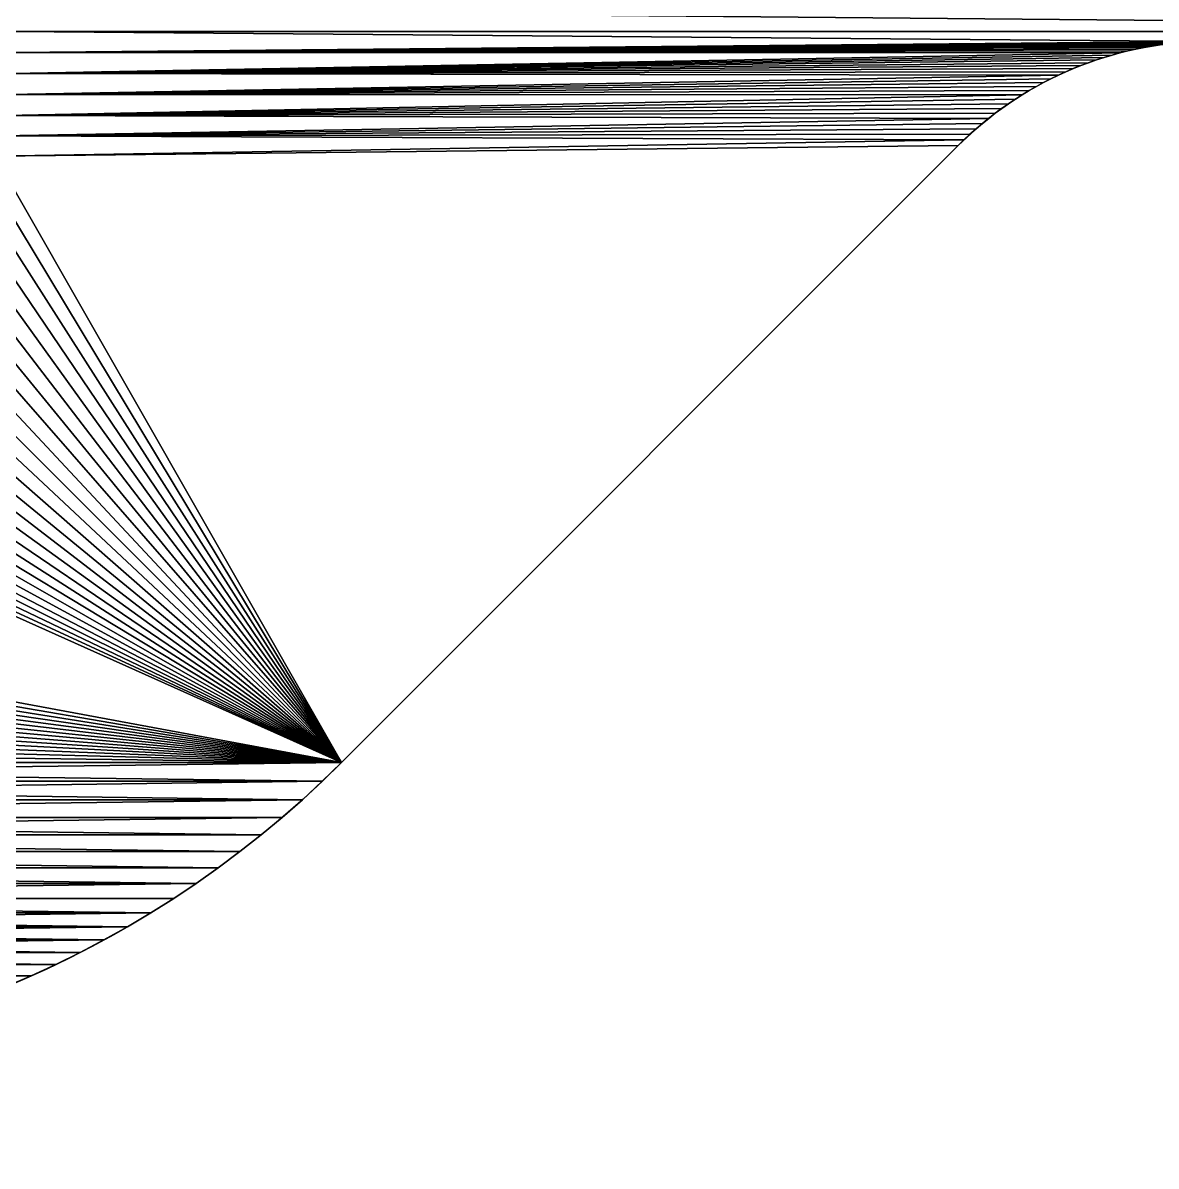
# Model space of a CAD drawing. Header units: millimetres. Extents: x 2854 to 3045, y 1707 to 1839.
# Drawn here: x 2976.065 to 2979.574, y 1759.208 to 1762.747 of the extents above; entities that cross this region are included whole.
import ezdxf

# ---------------------------------------------------------------- set-up
doc = ezdxf.new("R2010")
doc.units = ezdxf.units.MM

# ---------------------------------------------------------------- blocks, each defined once
blk = doc.blocks.new('Espaciador')
for p, q in [((3.0266, 5.4037), (3.0266, 5.4037, 10)), ((3.031, 5.3787), (3.031, 5.3787, 10)), ((3.036, 5.3538), (3.036, 5.3538, 10)), ((3.0415, 5.329), (3.0415, 5.329, 10)), ((3.0476, 5.3043), (3.0476, 5.3043, 10)), ((3.0543, 5.2798), (3.0543, 5.2798, 10)), ((3.0615, 5.2554), (3.0615, 5.2554, 10)), ((3.0693, 5.2312), (3.0693, 5.2312, 10)), ((3.0777, 5.2072), (3.0777, 5.2072, 10)), ((3.0866, 5.1834), (3.0866, 5.1834, 10)), ((3.096, 5.1599), (3.096, 5.1599, 10)), ((3.106, 5.1365), (3.106, 5.1365, 10)), ((3.1165, 5.1134), (3.1165, 5.1134, 10)), ((3.1276, 5.0905), (3.1276, 5.0905, 10)), ((3.1392, 5.0679), (3.1392, 5.0679, 10)), ((3.1513, 5.0455), (3.1513, 5.0455, 10)), ((3.1639, 5.0235), (3.1639, 5.0235, 10)), ((3.177, 5.0017), (3.177, 5.0017, 10)), ((3.1907, 4.9803), (3.1907, 4.9803, 10)), ((3.2048, 4.9592), (3.2048, 4.9592, 10)), ((3.2194, 4.9384), (3.2194, 4.9384, 10)), ((3.2345, 4.9179), (3.2345, 4.9179, 10)), ((3.25, 4.8978), (3.25, 4.8978, 10)), ((3.266, 4.8781), (3.266, 4.8781, 10)), ((3.2825, 4.8587), (3.2825, 4.8587, 10)), ((3.2994, 4.8397), (3.2994, 4.8397, 10)), ((3.3167, 4.8212), (3.3167, 4.8212, 10)), ((5.3021, 2.8338), (5.3021, 2.8338, 10)), ((5.359, 2.7723), (5.359, 2.7723, 10)), ((5.4142, 2.7093), (5.4142, 2.7093, 10)), ((5.4678, 2.6449), (5.4678, 2.6449, 10)), ((5.5196, 2.5791), (5.5196, 2.5791, 10)), ((5.5698, 2.512), (5.5698, 2.512, 10)), ((5.6181, 2.4436), (5.6181, 2.4436, 10)), ((5.6647, 2.3739), (5.6647, 2.3739, 10)), ((5.7094, 2.3031), (5.7094, 2.3031, 10)), ((5.7522, 2.2311), (5.7522, 2.2311, 10)), ((5.7931, 2.158), (5.7931, 2.158, 10)), ((5.8321, 2.0838), (5.8321, 2.0838, 10)), ((5.8692, 2.0087), (5.8692, 2.0087, 10)), ((5.9043, 1.9326), (5.9043, 1.9326, 10))]:
    blk.add_line(p, q)
at = {"color": 250, "true_color": 0x1e1e1e}
for p, q in [((5.2436, 2.8938), (3.3345, 4.803)), ((5.2436, 2.8938, 10), (3.3345, 4.803, 10))]:
    blk.add_line(p, q, dxfattribs=at)
at = {"color": 40, "true_color": 0xffcc32}
for p, q in [((3.3345, 4.803), (3.3345, 4.803, 10)), ((5.2436, 2.8938), (5.2436, 2.8938, 10))]:
    blk.add_line(p, q, dxfattribs=at)
at = {"color": 250, "true_color": 0x1e1e1e}
for centre in [(4.1123, 5.5808), (4.1123, 5.5808, 10)]:
    blk.add_arc(centre, 1.1, 135, 225, dxfattribs=at)
at = {"color": 250, "true_color": 0x1e1e1e, "extrusion": (-4.04544e-32, 4.04544e-32, -1)}
for centre in [(-2.9809, 0.6311), (-2.9809, 0.6311, -10)]:
    blk.add_arc(centre, 3.2, 135, 315, dxfattribs=at)
at = {"color": 250, "true_color": 0x1e1e1e}
mesh = blk.add_polyface(dxfattribs=at)
corners = [(1.7309, 0.6311), (1.7326, 10.4651), (1.7326, 0.6965), (1.7378, 10.3999), (1.7378, 0.7617), (1.7463, 0.8266), (1.7582, 10.2707), (1.7582, 0.891), (1.7735, 10.207), (1.7735, 0.9546), (1.7921, 10.1443), (1.7921, 1.0173), (1.8139, 10.0826), (1.8139, 1.079), (1.839, 10.0221), (1.839, 1.1395), (1.8671, 1.1985), (1.8984, 9.9056), (1.8984, 1.2561), (1.9326, 1.3119), (1.9696, 9.7958), (1.9696, 1.3658), (2.0095, 9.7439), (2.0095, 1.4177), (2.052, 9.6941), (2.052, 1.4675), (2.097, 9.6467), (2.097, 1.5149), (2.1445, 9.6016), (2.1445, 1.56), (2.1943, 1.6025), (2.2462, 9.5193), (2.2462, 1.6423), (2.3001, 9.4822), (2.3001, 1.6794), (2.3559, 9.448), (2.3559, 1.7136), (2.4134, 9.4168), (2.4134, 1.7448), (2.4725, 9.3886), (2.4725, 1.773), (2.5329, 9.3636), (2.5329, 1.798), (2.5946, 9.3417), (2.5946, 1.8199), (2.6574, 9.3231), (2.6574, 1.8385), (2.721, 9.3079), (2.721, 1.8537), (2.7854, 9.2959), (2.7854, 1.8657), (2.8502, 1.8742), (2.9155, 9.2823), (2.9155, 1.8793), (2.9809, 9.2806), (2.9809, 1.8811), (3.0123, 5.5808), (3.0463, 1.8793), (3.0126, 5.5554), (3.0135, 5.53), (3.0149, 5.5046), (3.017, 5.4793), (3.0196, 5.454), (3.0228, 5.4288), (3.0266, 5.4037), (3.031, 5.3787), (3.036, 5.3538), (3.0415, 5.329), (3.0476, 5.3043), (1.6793, -2.2923), (1.7309, 10.5306)]
mesh.append_faces([[corners[k] for k in face] for face in [(0, 1, 2), (2, 3, 4), (4, 3, 5), (5, 6, 7), (7, 8, 9), (9, 10, 11), (11, 12, 13), (13, 14, 15), (15, 14, 16), (16, 17, 18), (18, 17, 19), (19, 20, 21), (21, 22, 23), (23, 24, 25), (25, 26, 27), (27, 28, 29), (29, 28, 30), (30, 31, 32), (32, 33, 34), (34, 35, 36), (36, 37, 38), (38, 39, 40), (40, 41, 42), (42, 43, 44), (44, 45, 46), (46, 47, 48), (48, 49, 50), (50, 49, 51), (51, 52, 53), (53, 54, 55)]], dxfattribs={"vtx0": -1, "vtx1": -1, "color": 250})
mesh.append_faces([[corners[k] for k in face] for face in [(0, 69, 70)]], dxfattribs={"vtx0": -1, "vtx1": -1, "vtx2": -1, "color": 250})
mesh.append_faces([[corners[k] for k in face] for face in [(56, 57, 55), (57, 56, 58), (57, 58, 59), (57, 59, 60), (57, 60, 61), (57, 61, 62), (57, 62, 63), (57, 63, 64), (57, 64, 65), (57, 65, 66), (57, 66, 67), (57, 67, 68)]], dxfattribs={"vtx0": -1, "vtx2": -1, "color": 250})
mesh = blk.add_polyface(dxfattribs=at)
corners = [(1.6793, -2.2923, 10), (1.7309, 0.6311, 10), (1.7309, 10.5306, 10), (3.0463, 1.8793, 10), (3.0123, 5.5808, 10), (2.9809, 1.8811, 10), (3.0126, 5.5554, 10), (3.0135, 5.53, 10), (3.0149, 5.5046, 10), (3.017, 5.4793, 10), (3.0196, 5.454, 10), (3.0228, 5.4288, 10), (3.0266, 5.4037, 10), (3.031, 5.3787, 10), (3.036, 5.3538, 10), (3.0415, 5.329, 10), (3.0476, 5.3043, 10), (1.7326, 10.4651, 10), (1.7326, 0.6965, 10), (1.7378, 10.3999, 10), (1.7378, 0.7617, 10), (1.7463, 0.8266, 10), (1.7582, 10.2707, 10), (1.7582, 0.891, 10), (1.7735, 10.207, 10), (1.7735, 0.9546, 10), (1.7921, 10.1443, 10), (1.7921, 1.0173, 10), (1.8139, 10.0826, 10), (1.8139, 1.079, 10), (1.839, 10.0221, 10), (1.839, 1.1395, 10), (1.8671, 1.1985, 10), (1.8984, 9.9056, 10), (1.8984, 1.2561, 10), (1.9326, 1.3119, 10), (1.9696, 9.7958, 10), (1.9696, 1.3658, 10), (2.0095, 1.4177, 10), (2.052, 9.6941, 10), (2.052, 1.4675, 10), (2.097, 9.6467, 10), (2.097, 1.5149, 10), (2.1445, 9.6016, 10), (2.1445, 1.56, 10), (2.1943, 1.6025, 10), (2.2462, 9.5193, 10), (2.2462, 1.6423, 10), (2.3001, 9.4822, 10), (2.3001, 1.6794, 10), (2.3559, 1.7136, 10), (2.4134, 9.4168, 10), (2.4134, 1.7448, 10), (2.4725, 9.3886, 10), (2.4725, 1.773, 10), (2.5329, 9.3636, 10), (2.5329, 1.798, 10), (2.5946, 9.3417, 10), (2.5946, 1.8199, 10), (2.6574, 9.3231, 10), (2.6574, 1.8385, 10), (2.721, 9.3079, 10), (2.721, 1.8537, 10), (2.7854, 9.2959, 10), (2.7854, 1.8657, 10), (2.8502, 1.8742, 10), (2.9155, 9.2823, 10), (2.9155, 1.8793, 10), (2.9809, 9.2806, 10)]
mesh.append_faces([[corners[k] for k in face] for face in [(3, 4, 5), (4, 3, 6), (6, 3, 7), (7, 3, 8), (8, 3, 9), (9, 3, 10), (10, 3, 11), (11, 3, 12), (12, 3, 13), (13, 3, 14), (14, 3, 15), (15, 3, 16)]], dxfattribs={"vtx0": -1, "vtx1": -1, "color": 250})
mesh.append_faces([[corners[k] for k in face] for face in [(0, 1, 2)]], dxfattribs={"vtx0": -1, "vtx1": -1, "vtx2": -1, "color": 250})
mesh.append_faces([[corners[k] for k in face] for face in [(17, 1, 18), (19, 18, 20), (19, 20, 21), (22, 21, 23), (24, 23, 25), (26, 25, 27), (28, 27, 29), (30, 29, 31), (30, 31, 32), (33, 32, 34), (33, 34, 35), (36, 35, 37), (36, 37, 38), (39, 38, 40), (41, 40, 42), (43, 42, 44), (43, 44, 45), (46, 45, 47), (48, 47, 49), (48, 49, 50), (51, 50, 52), (53, 52, 54), (55, 54, 56), (57, 56, 58), (59, 58, 60), (61, 60, 62), (63, 62, 64), (63, 64, 65), (66, 65, 67), (68, 67, 5)]], dxfattribs={"vtx0": -1, "vtx2": -1, "color": 250})
mesh = blk.add_polyface(dxfattribs=at)
corners = [(1.7326, 10.4651), (1.7309, 0.6311), (1.7309, 10.5306), (1.7326, 0.6965), (1.7378, 10.3999), (1.7463, 0.8266), (1.7463, 10.335), (1.7582, 10.2707), (1.7582, 0.891), (1.7735, 10.207), (1.7735, 0.9546), (1.7921, 10.1443), (1.7921, 1.0173), (1.8139, 10.0826), (1.8139, 1.079), (1.839, 10.0221), (1.8671, 1.1985), (1.8671, 9.9631), (1.8984, 9.9056), (1.9326, 1.3119), (1.9326, 9.8498), (1.9696, 9.7958), (1.9696, 1.3658), (2.0095, 9.7439), (2.0095, 1.4177), (2.052, 9.6941), (2.052, 1.4675), (2.097, 9.6467), (2.097, 1.5149), (2.1445, 9.6016), (2.1943, 1.6025), (2.1943, 9.5591), (2.2462, 9.5193), (2.2462, 1.6423), (2.3001, 9.4822), (2.3001, 1.6794), (2.3559, 9.448), (2.3559, 1.7136), (2.4134, 9.4168), (2.4134, 1.7448), (2.4725, 9.3886), (2.4725, 1.773), (2.5329, 9.3636), (2.5329, 1.798), (2.5946, 9.3417), (2.5946, 1.8199), (2.6574, 9.3231), (2.6574, 1.8385), (2.721, 9.3079), (2.721, 1.8537), (2.7854, 9.2959), (2.8502, 1.8742), (2.8502, 9.2874), (2.9155, 9.2823), (2.9155, 1.8793), (2.9809, 9.2806), (2.9809, 1.8811), (3.0123, 5.5808), (3.0463, 9.2823), (3.0126, 5.6062), (3.0135, 5.6316), (3.0149, 5.657), (3.017, 5.6823), (3.0196, 5.7076), (3.0228, 5.7328), (3.0266, 5.7579), (3.031, 5.7829), (3.036, 5.8079), (3.0415, 5.8327), (3.0476, 5.8573)]
mesh.append_faces([[corners[k] for k in face] for face in [(0, 1, 2), (57, 58, 59), (59, 58, 60), (60, 58, 61), (61, 58, 62), (62, 58, 63), (63, 58, 64), (64, 58, 65), (65, 58, 66), (66, 58, 67), (67, 58, 68), (68, 58, 69)]], dxfattribs={"vtx0": -1, "vtx1": -1, "color": 250})
mesh.append_faces([[corners[k] for k in face] for face in [(56, 55, 57)]], dxfattribs={"vtx0": -1, "vtx1": -1, "vtx2": -1, "color": 250})
mesh.append_faces([[corners[k] for k in face] for face in [(3, 0, 4), (5, 4, 6), (5, 6, 7), (8, 7, 9), (10, 9, 11), (12, 11, 13), (14, 13, 15), (16, 15, 17), (16, 17, 18), (19, 18, 20), (19, 20, 21), (22, 21, 23), (24, 23, 25), (26, 25, 27), (28, 27, 29), (30, 29, 31), (30, 31, 32), (33, 32, 34), (35, 34, 36), (37, 36, 38), (39, 38, 40), (41, 40, 42), (43, 42, 44), (45, 44, 46), (47, 46, 48), (49, 48, 50), (51, 50, 52), (51, 52, 53), (54, 53, 55), (57, 55, 58)]], dxfattribs={"vtx0": -1, "vtx2": -1, "color": 250})
mesh = blk.add_polyface(dxfattribs=at)
corners = [(1.7309, 0.6311, 10), (1.7326, 10.4651, 10), (1.7309, 10.5306, 10), (1.7326, 0.6965, 10), (1.7378, 10.3999, 10), (1.7463, 0.8266, 10), (1.7463, 10.335, 10), (1.7582, 10.2707, 10), (1.7582, 0.891, 10), (1.7735, 10.207, 10), (1.7735, 0.9546, 10), (1.7921, 10.1443, 10), (1.7921, 1.0173, 10), (1.8139, 10.0826, 10), (1.8139, 1.079, 10), (1.839, 10.0221, 10), (1.8671, 1.1985, 10), (1.8671, 9.9631, 10), (1.8984, 9.9056, 10), (1.9326, 1.3119, 10), (1.9326, 9.8498, 10), (1.9696, 9.7958, 10), (2.0095, 1.4177, 10), (2.0095, 9.7439, 10), (2.052, 9.6941, 10), (2.052, 1.4675, 10), (2.097, 9.6467, 10), (2.097, 1.5149, 10), (2.1445, 9.6016, 10), (2.1943, 1.6025, 10), (2.1943, 9.5591, 10), (2.2462, 9.5193, 10), (2.2462, 1.6423, 10), (2.3001, 9.4822, 10), (2.3559, 1.7136, 10), (2.3559, 9.448, 10), (2.4134, 9.4168, 10), (2.4134, 1.7448, 10), (2.4725, 9.3886, 10), (2.4725, 1.773, 10), (2.5329, 9.3636, 10), (2.5329, 1.798, 10), (2.5946, 9.3417, 10), (2.5946, 1.8199, 10), (2.6574, 9.3231, 10), (2.6574, 1.8385, 10), (2.721, 9.3079, 10), (2.721, 1.8537, 10), (2.7854, 9.2959, 10), (2.8502, 1.8742, 10), (2.8502, 9.2874, 10), (2.9155, 9.2823, 10), (2.9155, 1.8793, 10), (2.9809, 9.2806, 10), (2.9809, 1.8811, 10), (3.0123, 5.5808, 10), (3.0463, 9.2823, 10), (3.0126, 5.6062, 10), (3.0135, 5.6316, 10), (3.0149, 5.657, 10), (3.017, 5.6823, 10), (3.0196, 5.7076, 10), (3.0228, 5.7328, 10), (3.0266, 5.7579, 10), (3.031, 5.7829, 10), (3.036, 5.8079, 10), (3.0415, 5.8327, 10), (3.0476, 5.8573, 10)]
mesh.append_faces([[corners[k] for k in face] for face in [(1, 3, 4), (4, 5, 6), (6, 5, 7), (7, 8, 9), (9, 10, 11), (11, 12, 13), (13, 14, 15), (15, 16, 17), (17, 16, 18), (18, 19, 20), (20, 19, 21), (21, 22, 23), (23, 22, 24), (24, 25, 26), (26, 27, 28), (28, 29, 30), (30, 29, 31), (31, 32, 33), (33, 34, 35), (35, 34, 36), (36, 37, 38), (38, 39, 40), (40, 41, 42), (42, 43, 44), (44, 45, 46), (46, 47, 48), (48, 49, 50), (50, 49, 51), (51, 52, 53), (53, 55, 56)]], dxfattribs={"vtx0": -1, "vtx1": -1, "color": 250})
mesh.append_faces([[corners[k] for k in face] for face in [(53, 54, 55)]], dxfattribs={"vtx0": -1, "vtx1": -1, "vtx2": -1, "color": 250})
mesh.append_faces([[corners[k] for k in face] for face in [(0, 1, 2), (56, 55, 57), (56, 57, 58), (56, 58, 59), (56, 59, 60), (56, 60, 61), (56, 61, 62), (56, 62, 63), (56, 63, 64), (56, 64, 65), (56, 65, 66), (56, 66, 67)]], dxfattribs={"vtx0": -1, "vtx2": -1, "color": 250})
mesh = blk.add_polyface(dxfattribs=at)
corners = [(3.0228, 5.4288), (3.0266, 5.4037, 10), (3.0266, 5.4037), (3.0228, 5.4288, 10)]
mesh.append_faces([[corners[k] for k in face] for face in [(0, 1, 2), (1, 0, 3)]], dxfattribs={"vtx0": -1, "color": 250})
mesh = blk.add_polyface(dxfattribs=at)
corners = [(3.0266, 5.4037), (3.031, 5.3787, 10), (3.031, 5.3787), (3.0266, 5.4037, 10)]
mesh.append_faces([[corners[k] for k in face] for face in [(0, 1, 2), (1, 0, 3)]], dxfattribs={"vtx0": -1, "color": 250})
mesh = blk.add_polyface(dxfattribs=at)
corners = [(3.031, 5.3787), (3.036, 5.3538, 10), (3.036, 5.3538), (3.031, 5.3787, 10)]
mesh.append_faces([[corners[k] for k in face] for face in [(0, 1, 2), (1, 0, 3)]], dxfattribs={"vtx0": -1, "color": 250})
mesh = blk.add_polyface(dxfattribs=at)
corners = [(3.036, 5.3538), (3.0415, 5.329, 10), (3.0415, 5.329), (3.036, 5.3538, 10)]
mesh.append_faces([[corners[k] for k in face] for face in [(0, 1, 2), (1, 0, 3)]], dxfattribs={"vtx0": -1, "color": 250})
mesh = blk.add_polyface(dxfattribs=at)
corners = [(3.0415, 5.329), (3.0476, 5.3043, 10), (3.0476, 5.3043), (3.0415, 5.329, 10)]
mesh.append_faces([[corners[k] for k in face] for face in [(0, 1, 2), (1, 0, 3)]], dxfattribs={"vtx0": -1, "color": 250})
mesh = blk.add_polyface(dxfattribs=at)
corners = [(3.0463, 1.8793), (3.0476, 5.3043), (3.1116, 1.8742), (3.0543, 5.2798), (3.0615, 5.2554), (3.0693, 5.2312), (3.0777, 5.2072), (3.0866, 5.1834), (3.096, 5.1599), (3.106, 5.1365), (3.1165, 5.1134), (3.1764, 1.8657), (3.1276, 5.0905), (3.1392, 5.0679), (3.1513, 5.0455), (3.1639, 5.0235), (3.177, 5.0017), (3.2408, 1.8537), (3.1907, 4.9803), (3.2048, 4.9592), (3.2194, 4.9384), (3.2345, 4.9179), (3.25, 4.8978), (3.3044, 1.8385), (3.266, 4.8781), (3.2825, 4.8587), (3.2994, 4.8397), (3.3167, 4.8212), (3.3672, 1.8199), (3.3345, 4.803), (5.2436, 2.8938), (3.4289, 1.798), (3.4893, 1.773), (3.5484, 1.7448), (3.6059, 1.7136), (3.6617, 1.6794), (3.7156, 1.6423), (3.7676, 1.6025), (3.8173, 1.56), (3.8648, 1.5149), (3.9098, 1.4675), (3.9523, 1.4177), (3.9922, 1.3658), (4.0292, 1.3119), (4.0634, 1.2561)]
mesh.append_faces([[corners[k] for k in face] for face in [(0, 1, 2), (2, 10, 11), (11, 16, 17), (17, 22, 23), (23, 27, 28), (28, 30, 31), (31, 30, 32), (32, 30, 33), (33, 30, 34), (34, 30, 35), (35, 30, 36), (36, 30, 37), (37, 30, 38), (38, 30, 39), (39, 30, 40), (40, 30, 41), (41, 30, 42), (42, 30, 43), (43, 30, 44)]], dxfattribs={"vtx0": -1, "vtx1": -1, "color": 250})
mesh.append_faces([[corners[k] for k in face] for face in [(2, 1, 3), (2, 3, 4), (2, 4, 5), (2, 5, 6), (2, 6, 7), (2, 7, 8), (2, 8, 9), (2, 9, 10), (11, 10, 12), (11, 12, 13), (11, 13, 14), (11, 14, 15), (11, 15, 16), (17, 16, 18), (17, 18, 19), (17, 19, 20), (17, 20, 21), (17, 21, 22), (23, 22, 24), (23, 24, 25), (23, 25, 26), (23, 26, 27), (28, 27, 29), (28, 29, 30)]], dxfattribs={"vtx0": -1, "vtx2": -1, "color": 250})
mesh = blk.add_polyface(dxfattribs=at)
corners = [(3.0476, 5.3043, 10), (3.0463, 1.8793, 10), (3.1116, 1.8742, 10), (3.0543, 5.2798, 10), (3.0615, 5.2554, 10), (3.0693, 5.2312, 10), (3.0777, 5.2072, 10), (3.0866, 5.1834, 10), (3.096, 5.1599, 10), (3.106, 5.1365, 10), (3.1165, 5.1134, 10), (3.1764, 1.8657, 10), (3.1276, 5.0905, 10), (3.1392, 5.0679, 10), (3.1513, 5.0455, 10), (3.1639, 5.0235, 10), (3.177, 5.0017, 10), (3.2408, 1.8537, 10), (3.1907, 4.9803, 10), (3.2048, 4.9592, 10), (3.2194, 4.9384, 10), (3.2345, 4.9179, 10), (3.25, 4.8978, 10), (3.3044, 1.8385, 10), (3.266, 4.8781, 10), (3.2825, 4.8587, 10), (3.2994, 4.8397, 10), (3.3167, 4.8212, 10), (3.3672, 1.8199, 10), (3.3345, 4.803, 10), (5.2436, 2.8938, 10), (3.4289, 1.798, 10), (3.4893, 1.773, 10), (3.5484, 1.7448, 10), (3.6059, 1.7136, 10), (3.6617, 1.6794, 10), (3.7156, 1.6423, 10), (3.7676, 1.6025, 10), (3.8173, 1.56, 10), (3.8648, 1.5149, 10), (3.9098, 1.4675, 10), (3.9523, 1.4177, 10), (3.9922, 1.3658, 10), (4.0292, 1.3119, 10), (4.0634, 1.2561, 10)]
mesh.append_faces([[corners[k] for k in face] for face in [(0, 2, 3), (3, 2, 4), (4, 2, 5), (5, 2, 6), (6, 2, 7), (7, 2, 8), (8, 2, 9), (9, 2, 10), (10, 11, 12), (12, 11, 13), (13, 11, 14), (14, 11, 15), (15, 11, 16), (16, 17, 18), (18, 17, 19), (19, 17, 20), (20, 17, 21), (21, 17, 22), (22, 23, 24), (24, 23, 25), (25, 23, 26), (26, 23, 27), (27, 28, 29), (29, 28, 30)]], dxfattribs={"vtx0": -1, "vtx1": -1, "color": 250})
mesh.append_faces([[corners[k] for k in face] for face in [(0, 1, 2), (10, 2, 11), (16, 11, 17), (22, 17, 23), (27, 23, 28), (30, 28, 31), (30, 31, 32), (30, 32, 33), (30, 33, 34), (30, 34, 35), (30, 35, 36), (30, 36, 37), (30, 37, 38), (30, 38, 39), (30, 39, 40), (30, 40, 41), (30, 41, 42), (30, 42, 43), (30, 43, 44)]], dxfattribs={"vtx0": -1, "vtx2": -1, "color": 250})
mesh = blk.add_polyface(dxfattribs=at)
corners = [(3.0476, 5.3043), (3.0543, 5.2798, 10), (3.0543, 5.2798), (3.0476, 5.3043, 10)]
mesh.append_faces([[corners[k] for k in face] for face in [(0, 1, 2), (1, 0, 3)]], dxfattribs={"vtx0": -1, "color": 250})
mesh = blk.add_polyface(dxfattribs=at)
corners = [(3.0543, 5.2798), (3.0615, 5.2554, 10), (3.0615, 5.2554), (3.0543, 5.2798, 10)]
mesh.append_faces([[corners[k] for k in face] for face in [(0, 1, 2), (1, 0, 3)]], dxfattribs={"vtx0": -1, "color": 250})
mesh = blk.add_polyface(dxfattribs=at)
corners = [(3.0615, 5.2554), (3.0693, 5.2312, 10), (3.0693, 5.2312), (3.0615, 5.2554, 10)]
mesh.append_faces([[corners[k] for k in face] for face in [(0, 1, 2), (1, 0, 3)]], dxfattribs={"vtx0": -1, "color": 250})
mesh = blk.add_polyface(dxfattribs=at)
corners = [(3.0693, 5.2312), (3.0777, 5.2072, 10), (3.0777, 5.2072), (3.0693, 5.2312, 10)]
mesh.append_faces([[corners[k] for k in face] for face in [(0, 1, 2), (1, 0, 3)]], dxfattribs={"vtx0": -1, "color": 250})
mesh = blk.add_polyface(dxfattribs=at)
corners = [(3.0777, 5.2072), (3.0866, 5.1834, 10), (3.0866, 5.1834), (3.0777, 5.2072, 10)]
mesh.append_faces([[corners[k] for k in face] for face in [(0, 1, 2), (1, 0, 3)]], dxfattribs={"vtx0": -1, "color": 250})
mesh = blk.add_polyface(dxfattribs=at)
corners = [(3.0866, 5.1834), (3.096, 5.1599, 10), (3.096, 5.1599), (3.0866, 5.1834, 10)]
mesh.append_faces([[corners[k] for k in face] for face in [(0, 1, 2), (1, 0, 3)]], dxfattribs={"vtx0": -1, "color": 250})
mesh = blk.add_polyface(dxfattribs=at)
corners = [(3.096, 5.1599), (3.106, 5.1365, 10), (3.106, 5.1365), (3.096, 5.1599, 10)]
mesh.append_faces([[corners[k] for k in face] for face in [(0, 1, 2), (1, 0, 3)]], dxfattribs={"vtx0": -1, "color": 250})
mesh = blk.add_polyface(dxfattribs=at)
corners = [(3.106, 5.1365), (3.1165, 5.1134, 10), (3.1165, 5.1134), (3.106, 5.1365, 10)]
mesh.append_faces([[corners[k] for k in face] for face in [(0, 1, 2), (1, 0, 3)]], dxfattribs={"vtx0": -1, "color": 250})
mesh = blk.add_polyface(dxfattribs=at)
corners = [(3.1165, 5.1134), (3.1276, 5.0905, 10), (3.1276, 5.0905), (3.1165, 5.1134, 10)]
mesh.append_faces([[corners[k] for k in face] for face in [(0, 1, 2), (1, 0, 3)]], dxfattribs={"vtx0": -1, "color": 250})
mesh = blk.add_polyface(dxfattribs=at)
corners = [(3.1276, 5.0905), (3.1392, 5.0679, 10), (3.1392, 5.0679), (3.1276, 5.0905, 10)]
mesh.append_faces([[corners[k] for k in face] for face in [(0, 1, 2), (1, 0, 3)]], dxfattribs={"vtx0": -1, "color": 250})
mesh = blk.add_polyface(dxfattribs=at)
corners = [(3.1392, 5.0679), (3.1513, 5.0455, 10), (3.1513, 5.0455), (3.1392, 5.0679, 10)]
mesh.append_faces([[corners[k] for k in face] for face in [(0, 1, 2), (1, 0, 3)]], dxfattribs={"vtx0": -1, "color": 250})
mesh = blk.add_polyface(dxfattribs=at)
corners = [(3.1513, 5.0455), (3.1639, 5.0235, 10), (3.1639, 5.0235), (3.1513, 5.0455, 10)]
mesh.append_faces([[corners[k] for k in face] for face in [(0, 1, 2), (1, 0, 3)]], dxfattribs={"vtx0": -1, "color": 250})
mesh = blk.add_polyface(dxfattribs=at)
corners = [(3.1639, 5.0235), (3.177, 5.0017, 10), (3.177, 5.0017), (3.1639, 5.0235, 10)]
mesh.append_faces([[corners[k] for k in face] for face in [(0, 1, 2), (1, 0, 3)]], dxfattribs={"vtx0": -1, "color": 250})
mesh = blk.add_polyface(dxfattribs=at)
corners = [(3.177, 5.0017), (3.1907, 4.9803, 10), (3.1907, 4.9803), (3.177, 5.0017, 10)]
mesh.append_faces([[corners[k] for k in face] for face in [(0, 1, 2), (1, 0, 3)]], dxfattribs={"vtx0": -1, "color": 250})
mesh = blk.add_polyface(dxfattribs=at)
corners = [(3.1907, 4.9803), (3.2048, 4.9592, 10), (3.2048, 4.9592), (3.1907, 4.9803, 10)]
mesh.append_faces([[corners[k] for k in face] for face in [(0, 1, 2), (1, 0, 3)]], dxfattribs={"vtx0": -1, "color": 250})
mesh = blk.add_polyface(dxfattribs=at)
corners = [(3.2048, 4.9592), (3.2194, 4.9384, 10), (3.2194, 4.9384), (3.2048, 4.9592, 10)]
mesh.append_faces([[corners[k] for k in face] for face in [(0, 1, 2), (1, 0, 3)]], dxfattribs={"vtx0": -1, "color": 250})
mesh = blk.add_polyface(dxfattribs=at)
corners = [(3.2194, 4.9384), (3.2345, 4.9179, 10), (3.2345, 4.9179), (3.2194, 4.9384, 10)]
mesh.append_faces([[corners[k] for k in face] for face in [(0, 1, 2), (1, 0, 3)]], dxfattribs={"vtx0": -1, "color": 250})
mesh = blk.add_polyface(dxfattribs=at)
corners = [(3.2345, 4.9179), (3.25, 4.8978, 10), (3.25, 4.8978), (3.2345, 4.9179, 10)]
mesh.append_faces([[corners[k] for k in face] for face in [(0, 1, 2), (1, 0, 3)]], dxfattribs={"vtx0": -1, "color": 250})
mesh = blk.add_polyface(dxfattribs=at)
corners = [(3.25, 4.8978), (3.266, 4.8781, 10), (3.266, 4.8781), (3.25, 4.8978, 10)]
mesh.append_faces([[corners[k] for k in face] for face in [(0, 1, 2), (1, 0, 3)]], dxfattribs={"vtx0": -1, "color": 250})
mesh = blk.add_polyface(dxfattribs=at)
corners = [(3.266, 4.8781), (3.2825, 4.8587, 10), (3.2825, 4.8587), (3.266, 4.8781, 10)]
mesh.append_faces([[corners[k] for k in face] for face in [(0, 1, 2), (1, 0, 3)]], dxfattribs={"vtx0": -1, "color": 250})
mesh = blk.add_polyface(dxfattribs=at)
corners = [(3.2825, 4.8587), (3.2994, 4.8397, 10), (3.2994, 4.8397), (3.2825, 4.8587, 10)]
mesh.append_faces([[corners[k] for k in face] for face in [(0, 1, 2), (1, 0, 3)]], dxfattribs={"vtx0": -1, "color": 250})
mesh = blk.add_polyface(dxfattribs=at)
corners = [(3.2994, 4.8397), (3.3167, 4.8212, 10), (3.3167, 4.8212), (3.2994, 4.8397, 10)]
mesh.append_faces([[corners[k] for k in face] for face in [(0, 1, 2), (1, 0, 3)]], dxfattribs={"vtx0": -1, "color": 250})
mesh = blk.add_polyface(dxfattribs=at)
corners = [(3.3167, 4.8212), (3.3345, 4.803, 10), (3.3345, 4.803), (3.3167, 4.8212, 10)]
mesh.append_faces([[corners[k] for k in face] for face in [(0, 1, 2), (1, 0, 3)]], dxfattribs={"vtx0": -1, "color": 250})
mesh = blk.add_polyface(dxfattribs=at)
corners = [(3.3345, 4.803), (5.2436, 2.8938, 10), (5.2436, 2.8938), (3.3345, 4.803, 10)]
mesh.append_faces([[corners[k] for k in face] for face in [(0, 1, 2), (1, 0, 3)]], dxfattribs={"vtx0": -1, "color": 250})
mesh = blk.add_polyface(dxfattribs=at)
corners = [(4.0634, 1.2561), (5.2436, 2.8938), (4.0947, 1.1985), (4.1228, 1.1395), (4.1479, 1.079), (4.1697, 1.0173), (4.1883, 0.9546), (4.2036, 0.891), (4.2155, 0.8266), (4.2241, 0.7617), (4.2292, 0.6965), (4.2309, 0.6311), (5.2436, -1.6317), (5.3021, 2.8338), (5.3021, -1.5717), (5.359, 2.7723), (5.4142, -1.4472), (5.4142, 2.7093), (5.4678, 2.6449), (5.4678, -1.3828), (5.5196, 2.5791), (5.5196, -1.317), (5.5698, 2.512), (5.5698, -1.2499), (5.6181, 2.4436), (5.6647, -1.1118), (5.6647, 2.3739), (5.7094, 2.3031), (5.7094, -1.0409), (5.7522, 2.2311), (5.7522, -0.9689), (5.7931, 2.158), (5.7931, -0.8958), (5.8321, 2.0838), (5.8321, -0.8217), (5.8692, 2.0087), (5.8692, -0.7466), (5.9043, 1.9326), (5.9043, -0.6705), (5.9373, 1.8556), (5.9684, -0.5157), (5.9684, 1.7778), (5.9974, 1.6992), (6.0243, -0.3578), (6.0243, 1.6199), (6.0491, -0.2778), (6.0491, 1.5399), (6.0719, 1.4593), (6.0925, -0.116), (6.0925, 1.3781), (6.111, 1.2964), (6.1273, 0.0479), (6.1273, 1.2142), (6.1415, 1.1317), (6.1415, 0.1305), (6.1535, 1.0487), (6.1535, 0.2134), (6.1634, 0.9656), (6.1634, 0.2966), (6.171, 0.8821), (6.171, 0.38), (6.1765, 0.7985), (6.1765, 0.4636), (6.1798, 0.7148), (6.1798, 0.5473), (6.1809, 0.6311)]
mesh.append_faces([[corners[k] for k in face] for face in [(64, 63, 65)]], dxfattribs={"vtx0": -1, "color": 250})
mesh.append_faces([[corners[k] for k in face] for face in [(0, 1, 2), (2, 1, 3), (3, 1, 4), (4, 1, 5), (5, 1, 6), (6, 1, 7), (7, 1, 8), (8, 1, 9), (9, 1, 10), (10, 1, 11), (58, 59, 60), (60, 61, 62), (62, 63, 64)]], dxfattribs={"vtx0": -1, "vtx1": -1, "color": 250})
mesh.append_faces([[corners[k] for k in face] for face in [(12, 1, 13), (14, 13, 15), (16, 15, 17), (16, 17, 18), (19, 18, 20), (21, 20, 22), (23, 22, 24), (25, 24, 26), (25, 26, 27), (28, 27, 29), (30, 29, 31), (32, 31, 33), (34, 33, 35), (36, 35, 37), (38, 37, 39), (40, 39, 41), (40, 41, 42), (43, 42, 44), (45, 44, 46), (45, 46, 47), (48, 47, 49), (48, 49, 50), (51, 50, 52), (51, 52, 53), (54, 53, 55), (56, 55, 57), (58, 57, 59), (60, 59, 61), (62, 61, 63)]], dxfattribs={"vtx0": -1, "vtx2": -1, "color": 250})
mesh = blk.add_polyface(dxfattribs=at)
corners = [(5.2436, 2.8938, 10), (4.0634, 1.2561, 10), (4.0947, 1.1985, 10), (4.1228, 1.1395, 10), (4.1479, 1.079, 10), (4.1697, 1.0173, 10), (4.1883, 0.9546, 10), (4.2036, 0.891, 10), (4.2155, 0.8266, 10), (4.2241, 0.7617, 10), (4.2292, 0.6965, 10), (4.2309, 0.6311, 10), (5.3021, -1.5717, 10), (5.3021, 2.8338, 10), (5.359, -1.5102, 10), (5.359, 2.7723, 10), (5.4142, -1.4472, 10), (5.4142, 2.7093, 10), (5.4678, -1.3828, 10), (5.4678, 2.6449, 10), (5.5196, 2.5791, 10), (5.5196, -1.317, 10), (5.5698, 2.512, 10), (5.5698, -1.2499, 10), (5.6181, 2.4436, 10), (5.6647, -1.1118, 10), (5.6647, 2.3739, 10), (5.7094, 2.3031, 10), (5.7522, -0.9689, 10), (5.7522, 2.2311, 10), (5.7931, -0.8958, 10), (5.7931, 2.158, 10), (5.8321, -0.8217, 10), (5.8321, 2.0838, 10), (5.8692, 2.0087, 10), (5.8692, -0.7466, 10), (5.9043, 1.9326, 10), (5.9373, -0.5935, 10), (5.9373, 1.8556, 10), (5.9684, -0.5157, 10), (5.9684, 1.7778, 10), (5.9974, -0.4371, 10), (5.9974, 1.6992, 10), (6.0243, -0.3578, 10), (6.0243, 1.6199, 10), (6.0491, -0.2778, 10), (6.0491, 1.5399, 10), (6.0719, 1.4593, 10), (6.0925, -0.116, 10), (6.0925, 1.3781, 10), (6.111, -0.0343, 10), (6.111, 1.2964, 10), (6.1273, 0.0479, 10), (6.1273, 1.2142, 10), (6.1415, 1.1317, 10), (6.1535, 0.2134, 10), (6.1535, 1.0487, 10), (6.1634, 0.2966, 10), (6.1634, 0.9656, 10), (6.171, 0.8821, 10), (6.171, 0.38, 10), (6.1765, 0.4636, 10), (6.1765, 0.7985, 10), (6.1798, 0.5473, 10), (6.1798, 0.7148, 10), (6.1809, 0.6311, 10)]
mesh.append_faces([[corners[k] for k in face] for face in [(64, 63, 65)]], dxfattribs={"vtx0": -1, "color": 250})
mesh.append_faces([[corners[k] for k in face] for face in [(0, 12, 13), (13, 14, 15), (15, 16, 17), (17, 18, 19), (19, 18, 20), (20, 21, 22), (22, 23, 24), (24, 25, 26), (26, 25, 27), (27, 28, 29), (29, 30, 31), (31, 32, 33), (33, 32, 34), (34, 35, 36), (36, 37, 38), (38, 39, 40), (40, 41, 42), (42, 43, 44), (44, 45, 46), (46, 45, 47), (47, 48, 49), (49, 50, 51), (51, 52, 53), (53, 52, 54), (54, 55, 56), (56, 57, 58), (58, 57, 59), (59, 61, 62), (62, 63, 64)]], dxfattribs={"vtx0": -1, "vtx1": -1, "color": 250})
mesh.append_faces([[corners[k] for k in face] for face in [(0, 1, 2), (0, 2, 3), (0, 3, 4), (0, 4, 5), (0, 5, 6), (0, 6, 7), (0, 7, 8), (0, 8, 9), (0, 9, 10), (0, 10, 11), (59, 57, 60), (59, 60, 61), (62, 61, 63)]], dxfattribs={"vtx0": -1, "vtx2": -1, "color": 250})
mesh = blk.add_polyface(dxfattribs=at)
corners = [(4.2309, 0.6311), (5.2436, 2.8938), (4.2825, -2.2923), (4.3585, -2.2572), (4.4337, -2.2202), (4.5078, -2.1812), (4.5809, -2.1402), (4.6529, -2.0974), (4.7238, -2.0527), (4.7934, -2.0061), (4.8618, -1.9578), (4.9289, -1.9077), (4.9947, -1.8558), (5.0591, -1.8022), (5.1221, -1.747), (5.1836, -1.6901), (5.2436, -1.6317), (5.3021, 2.8338), (5.3021, -1.5717), (5.359, 2.7723), (5.359, -1.5102), (5.4142, -1.4472), (5.4678, 2.6449), (5.4678, -1.3828), (5.5196, 2.5791), (5.5196, -1.317), (5.5698, 2.512), (5.5698, -1.2499), (5.6181, 2.4436), (5.6181, -1.1814), (5.6647, -1.1118), (5.7094, 2.3031), (5.7094, -1.0409), (5.7522, 2.2311), (5.7522, -0.9689), (5.7931, 2.158), (5.7931, -0.8958), (5.8321, 2.0838), (5.8321, -0.8217), (5.8692, 2.0087), (5.8692, -0.7466), (5.9043, 1.9326), (5.9043, -0.6705), (5.9373, 1.8556), (5.9373, -0.5935), (5.9684, -0.5157), (5.9974, 1.6992), (5.9974, -0.4371), (6.0243, -0.3578), (6.0243, 1.6199), (6.0491, -0.2778), (6.0719, 1.4593), (6.0719, -0.1972), (6.0925, -0.116), (6.111, 1.2964), (6.111, -0.0343), (6.1273, 0.0479), (6.1415, 1.1317), (6.1415, 0.1305), (6.1535, 1.0487), (6.1535, 0.2134), (6.1634, 0.9656), (6.1634, 0.2966), (4.2241, 0.5004), (4.2292, 0.5656)]
mesh.append_faces([[corners[k] for k in face] for face in [(2, 1, 3), (3, 1, 4), (4, 1, 5), (5, 1, 6), (6, 1, 7), (7, 1, 8), (8, 1, 9), (9, 1, 10), (10, 1, 11), (11, 1, 12), (12, 1, 13), (13, 1, 14), (14, 1, 15), (15, 1, 16), (16, 17, 18), (18, 19, 20), (20, 19, 21), (21, 22, 23), (23, 24, 25), (25, 26, 27), (27, 28, 29), (29, 28, 30), (30, 31, 32), (32, 33, 34), (34, 35, 36), (36, 37, 38), (38, 39, 40), (40, 41, 42), (42, 43, 44), (44, 43, 45), (45, 46, 47), (47, 46, 48), (48, 49, 50), (50, 51, 52), (52, 51, 53), (53, 54, 55), (55, 54, 56), (56, 57, 58), (58, 59, 60), (60, 61, 62)]], dxfattribs={"vtx0": -1, "vtx1": -1, "color": 250})
mesh.append_faces([[corners[k] for k in face] for face in [(0, 1, 2)]], dxfattribs={"vtx0": -1, "vtx1": -1, "vtx2": -1, "color": 250})
mesh.append_faces([[corners[k] for k in face] for face in [(2, 63, 64), (2, 64, 0)]], dxfattribs={"vtx0": -1, "vtx2": -1, "color": 250})
mesh = blk.add_polyface(dxfattribs=at)
corners = [(4.2241, 0.5004, 10), (4.2825, -2.2923, 10), (4.2292, 0.5656, 10), (4.2309, 0.6311, 10), (5.2436, 2.8938, 10), (4.3585, -2.2572, 10), (4.4337, -2.2202, 10), (4.5078, -2.1812, 10), (4.5809, -2.1402, 10), (4.6529, -2.0974, 10), (4.7238, -2.0527, 10), (4.7934, -2.0061, 10), (4.8618, -1.9578, 10), (4.9289, -1.9077, 10), (4.9947, -1.8558, 10), (5.0591, -1.8022, 10), (5.1221, -1.747, 10), (5.1836, -1.6901, 10), (5.2436, -1.6317, 10), (5.3021, -1.5717, 10), (5.3021, 2.8338, 10), (5.359, -1.5102, 10), (5.359, 2.7723, 10), (5.4142, -1.4472, 10), (5.4142, 2.7093, 10), (5.4678, -1.3828, 10), (5.5196, 2.5791, 10), (5.5196, -1.317, 10), (5.5698, 2.512, 10), (5.5698, -1.2499, 10), (5.6181, 2.4436, 10), (5.6181, -1.1814, 10), (5.6647, -1.1118, 10), (5.7094, 2.3031, 10), (5.7094, -1.0409, 10), (5.7522, -0.9689, 10), (5.7522, 2.2311, 10), (5.7931, -0.8958, 10), (5.7931, 2.158, 10), (5.8321, -0.8217, 10), (5.8692, 2.0087, 10), (5.8692, -0.7466, 10), (5.9043, 1.9326, 10), (5.9043, -0.6705, 10), (5.9373, -0.5935, 10), (5.9373, 1.8556, 10), (5.9684, -0.5157, 10), (5.9684, 1.7778, 10), (5.9974, -0.4371, 10), (5.9974, 1.6992, 10), (6.0243, -0.3578, 10), (6.0243, 1.6199, 10), (6.0491, -0.2778, 10), (6.0719, 1.4593, 10), (6.0719, -0.1972, 10), (6.0925, -0.116, 10), (6.0925, 1.3781, 10), (6.111, -0.0343, 10), (6.111, 1.2964, 10), (6.1273, 0.0479, 10), (6.1415, 1.1317, 10), (6.1415, 0.1305, 10), (6.1535, 0.2134, 10), (6.1535, 1.0487, 10), (6.1634, 0.2966, 10)]
mesh.append_faces([[corners[k] for k in face] for face in [(0, 1, 2), (2, 1, 3)]], dxfattribs={"vtx0": -1, "vtx1": -1, "color": 250})
mesh.append_faces([[corners[k] for k in face] for face in [(4, 3, 1)]], dxfattribs={"vtx0": -1, "vtx1": -1, "vtx2": -1, "color": 250})
mesh.append_faces([[corners[k] for k in face] for face in [(4, 1, 5), (4, 5, 6), (4, 6, 7), (4, 7, 8), (4, 8, 9), (4, 9, 10), (4, 10, 11), (4, 11, 12), (4, 12, 13), (4, 13, 14), (4, 14, 15), (4, 15, 16), (4, 16, 17), (4, 17, 18), (4, 18, 19), (20, 19, 21), (22, 21, 23), (24, 23, 25), (26, 25, 27), (28, 27, 29), (30, 29, 31), (30, 31, 32), (33, 32, 34), (33, 34, 35), (36, 35, 37), (38, 37, 39), (40, 39, 41), (42, 41, 43), (42, 43, 44), (45, 44, 46), (47, 46, 48), (49, 48, 50), (51, 50, 52), (53, 52, 54), (53, 54, 55), (56, 55, 57), (58, 57, 59), (60, 59, 61), (60, 61, 62), (63, 62, 64)]], dxfattribs={"vtx0": -1, "vtx2": -1, "color": 250})
mesh = blk.add_polyface(dxfattribs=at)
corners = [(5.2436, 2.8938), (5.3021, 2.8338, 10), (5.3021, 2.8338), (5.2436, 2.8938, 10)]
mesh.append_faces([[corners[k] for k in face] for face in [(0, 1, 2), (1, 0, 3)]], dxfattribs={"vtx0": -1, "color": 250})
mesh = blk.add_polyface(dxfattribs=at)
corners = [(5.3021, 2.8338), (5.359, 2.7723, 10), (5.359, 2.7723), (5.3021, 2.8338, 10)]
mesh.append_faces([[corners[k] for k in face] for face in [(0, 1, 2), (1, 0, 3)]], dxfattribs={"vtx0": -1, "color": 250})
mesh = blk.add_polyface(dxfattribs=at)
corners = [(5.359, 2.7723), (5.4142, 2.7093, 10), (5.4142, 2.7093), (5.359, 2.7723, 10)]
mesh.append_faces([[corners[k] for k in face] for face in [(0, 1, 2), (1, 0, 3)]], dxfattribs={"vtx0": -1, "color": 250})
mesh = blk.add_polyface(dxfattribs=at)
corners = [(5.4142, 2.7093), (5.4678, 2.6449, 10), (5.4678, 2.6449), (5.4142, 2.7093, 10)]
mesh.append_faces([[corners[k] for k in face] for face in [(0, 1, 2), (1, 0, 3)]], dxfattribs={"vtx0": -1, "color": 250})
mesh = blk.add_polyface(dxfattribs=at)
corners = [(5.4678, 2.6449), (5.5196, 2.5791, 10), (5.5196, 2.5791), (5.4678, 2.6449, 10)]
mesh.append_faces([[corners[k] for k in face] for face in [(0, 1, 2), (1, 0, 3)]], dxfattribs={"vtx0": -1, "color": 250})
mesh = blk.add_polyface(dxfattribs=at)
corners = [(5.5196, 2.5791), (5.5698, 2.512, 10), (5.5698, 2.512), (5.5196, 2.5791, 10)]
mesh.append_faces([[corners[k] for k in face] for face in [(0, 1, 2), (1, 0, 3)]], dxfattribs={"vtx0": -1, "color": 250})
mesh = blk.add_polyface(dxfattribs=at)
corners = [(5.5698, 2.512), (5.6181, 2.4436, 10), (5.6181, 2.4436), (5.5698, 2.512, 10)]
mesh.append_faces([[corners[k] for k in face] for face in [(0, 1, 2), (1, 0, 3)]], dxfattribs={"vtx0": -1, "color": 250})
mesh = blk.add_polyface(dxfattribs=at)
corners = [(5.6181, 2.4436), (5.6647, 2.3739, 10), (5.6647, 2.3739), (5.6181, 2.4436, 10)]
mesh.append_faces([[corners[k] for k in face] for face in [(0, 1, 2), (1, 0, 3)]], dxfattribs={"vtx0": -1, "color": 250})
mesh = blk.add_polyface(dxfattribs=at)
corners = [(5.6647, 2.3739), (5.7094, 2.3031, 10), (5.7094, 2.3031), (5.6647, 2.3739, 10)]
mesh.append_faces([[corners[k] for k in face] for face in [(0, 1, 2), (1, 0, 3)]], dxfattribs={"vtx0": -1, "color": 250})
mesh = blk.add_polyface(dxfattribs=at)
corners = [(5.7094, 2.3031), (5.7522, 2.2311, 10), (5.7522, 2.2311), (5.7094, 2.3031, 10)]
mesh.append_faces([[corners[k] for k in face] for face in [(0, 1, 2), (1, 0, 3)]], dxfattribs={"vtx0": -1, "color": 250})
mesh = blk.add_polyface(dxfattribs=at)
corners = [(5.7522, 2.2311), (5.7931, 2.158, 10), (5.7931, 2.158), (5.7522, 2.2311, 10)]
mesh.append_faces([[corners[k] for k in face] for face in [(0, 1, 2), (1, 0, 3)]], dxfattribs={"vtx0": -1, "color": 250})
mesh = blk.add_polyface(dxfattribs=at)
corners = [(5.7931, 2.158), (5.8321, 2.0838, 10), (5.8321, 2.0838), (5.7931, 2.158, 10)]
mesh.append_faces([[corners[k] for k in face] for face in [(0, 1, 2), (1, 0, 3)]], dxfattribs={"vtx0": -1, "color": 250})
mesh = blk.add_polyface(dxfattribs=at)
corners = [(5.8321, 2.0838), (5.8692, 2.0087, 10), (5.8692, 2.0087), (5.8321, 2.0838, 10)]
mesh.append_faces([[corners[k] for k in face] for face in [(0, 1, 2), (1, 0, 3)]], dxfattribs={"vtx0": -1, "color": 250})
mesh = blk.add_polyface(dxfattribs=at)
corners = [(5.8692, 2.0087), (5.9043, 1.9326, 10), (5.9043, 1.9326), (5.8692, 2.0087, 10)]
mesh.append_faces([[corners[k] for k in face] for face in [(0, 1, 2), (1, 0, 3)]], dxfattribs={"vtx0": -1, "color": 250})
mesh = blk.add_polyface(dxfattribs=at)
corners = [(5.9043, 1.9326), (5.9373, 1.8556, 10), (5.9373, 1.8556), (5.9043, 1.9326, 10)]
mesh.append_faces([[corners[k] for k in face] for face in [(0, 1, 2), (1, 0, 3)]], dxfattribs={"vtx0": -1, "color": 250})

msp = doc.modelspace()

# ---------------------------------------------------------------- block references
at = {"color": 40, "true_color": 0xf8d731, "rotation": 270}
msp.add_blockref('Espaciador', (2974.158, 1765.7012, 0.0012), dxfattribs=at)

doc.saveas('drawing.dxf')
